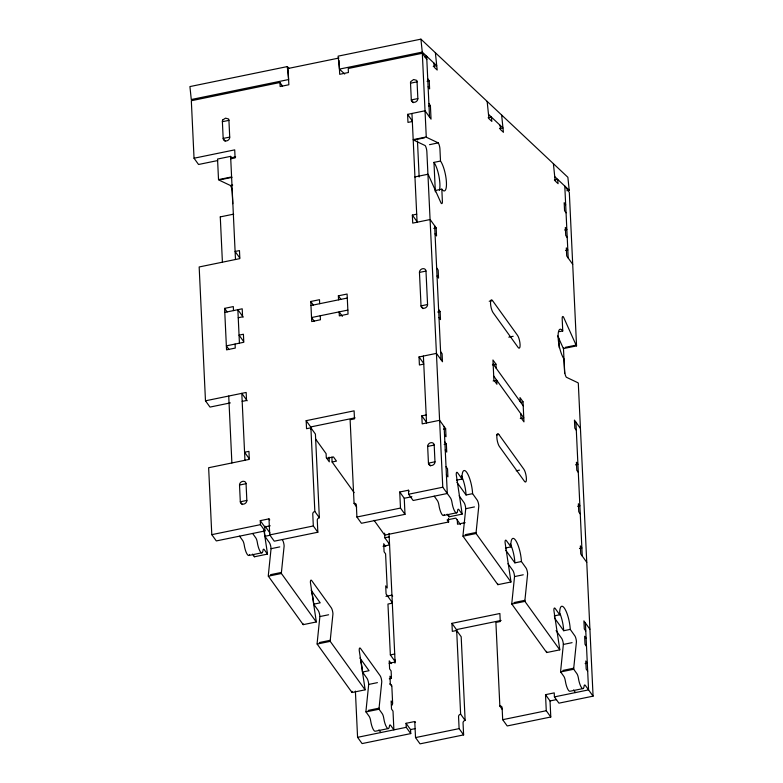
<?xml version="1.0" encoding="UTF-8"?>
<svg xmlns="http://www.w3.org/2000/svg" width="783" height="783" viewBox="0 0 783 783"><rect width="100%" height="100%" fill="white"/><g stroke="black" fill="none" stroke-linecap="round" stroke-linejoin="round"><path stroke-width="1.17" d="M264.204 530.385A16.149 4.277 78.4 0 1 264.86 536.316L269.362 542.59A4.61 1.223 78.4 0 1 271.055 548.687L268.344 575.114A4.62 1.223 78.4 0 0 268.344 576.18L303.207 624.648L316.283 621.966A4.61 1.223 78.4 0 0 316.166 620.733L310.411 582.532A4.61 1.223 78.4 0 1 311.722 580.604L331.258 607.765A4.61 1.223 78.4 0 1 332.951 613.872L330.24 640.298A4.61 1.223 78.4 0 0 330.23 641.365L365.103 689.833L352.027 692.515L317.154 644.047A4.61 1.223 78.4 0 1 317.164 642.99L319.875 616.554A4.61 1.223 78.4 0 0 318.182 610.456L313.68 604.182A16.149 4.277 78.4 0 0 311.663 592.105M316.283 621.966L281.41 573.499A4.62 1.223 78.4 0 1 281.42 572.432L284.131 546.005A4.61 1.223 78.4 0 0 282.438 539.898M360.483 659.971A16.149 4.277 78.4 0 1 362.49 672.049L367.002 678.323A4.61 1.223 78.4 0 1 368.695 684.43L365.984 710.856A4.6 1.214 78.4 0 0 365.974 711.913L369.145 716.318A4.61 1.223 78.4 0 1 370.692 720.967A9.23 2.447 78.4 0 0 375.439 731.205L388.515 728.513M392.459 702.86L391.128 701L391.51 709.036L393.007 711.121L393.888 729.864L390.727 725.459A4.61 1.223 78.4 0 0 389.591 725.401L389.112 727.691A9.23 2.447 78.4 0 1 384.287 720.996L383.504 716.925A4.61 1.223 78.4 0 0 382.221 713.636L379.05 709.232A4.6 1.214 78.4 0 1 379.06 708.165L381.771 681.739A4.61 1.223 78.4 0 0 380.078 675.641L360.542 648.471A4.61 1.223 78.4 0 0 359.231 650.399L364.986 688.6A4.62 1.223 78.4 0 1 365.103 689.833M459.151 495.825L464.035 502.608A4.61 1.223 78.4 0 1 465.728 508.715L463.017 535.141A4.62 1.223 78.4 0 0 463.007 536.208L497.871 584.676L510.947 581.994A4.61 1.223 78.4 0 0 510.829 580.751L505.074 542.56A4.61 1.223 78.4 0 1 506.386 540.632L510.898 546.896A16.149 4.277 78.4 0 1 515.498 540.162A16.149 4.277 78.4 0 1 521.419 561.528L526.205 568.243A4.61 1.223 78.4 0 1 527.615 573.9L524.913 600.326A4.61 1.223 78.4 0 0 524.904 601.383L559.767 649.861L546.691 652.542L511.828 604.075A4.61 1.223 78.4 0 1 511.837 603.008L514.539 576.582A4.61 1.223 78.4 0 0 512.855 570.474L507.971 563.691M510.947 581.994L476.084 533.517A4.62 1.223 78.4 0 1 476.093 532.46L478.795 506.033A4.61 1.223 78.4 0 0 477.385 500.376L472.599 493.662A16.149 4.277 78.4 0 0 466.678 472.296A16.149 4.277 78.4 0 0 462.078 479.03L456.626 480.155M556.087 630.589L561.665 638.351A4.61 1.223 78.4 0 1 563.359 644.448L560.657 670.874A4.61 1.223 78.4 0 0 560.648 671.941L563.819 676.346A4.61 1.223 78.4 0 1 565.091 679.644L565.884 683.706A9.23 2.447 78.4 0 0 570.112 691.223L583.188 688.541M355.394 691.086L357.577 737.322L362.079 743.586L410.752 733.593L406.24 727.329L406.054 723.306L414.765 721.525L415.528 737.586L420.031 743.85L463.614 734.904L463.047 722.856A2.31 1.918 -35.7 0 1 465.131 720.399L461.187 636.745L456.675 630.481L452.32 631.372L451.938 623.346L499.887 613.5L500.259 621.526L495.903 622.426L499.848 706.08A2.31 1.918 -35.7 0 1 502.118 707.636L502.686 719.685L507.198 725.949L550.782 717.003L546.27 710.729L545.516 694.678L554.227 692.886L554.423 696.899L558.925 703.163L593.074 696.156L585.39 685.477A4.61 1.223 78.4 0 0 584.098 686.192A9.23 2.447 78.4 0 1 581.515 687.601A9.23 2.447 78.4 0 1 578.431 678.313A4.61 1.223 78.4 0 0 576.885 673.664L573.724 669.259A4.61 1.223 78.4 0 1 573.724 668.193L576.435 641.766A4.61 1.223 78.4 0 0 575.025 636.109L570.239 629.395A16.149 4.277 78.4 0 0 564.318 608.029A16.149 4.277 78.4 0 0 559.718 614.772L554.266 615.888M287.263 66.594L189.926 86.58L191.277 99.529L288.604 79.543L287.263 66.594L289.015 68.238M566.843 190.719L569.212 190.23L567.871 177.281L420.921 39.15L338.109 56.151L339.45 69.11L344.696 74.042M338.931 58.04L288.085 68.483L288.849 84.75L280.138 86.541L279.952 82.518L191.326 100.723L194.037 158.225L198.549 164.489L217.694 160.554M339.45 69.11L422.262 52.099L436.728 65.703L433.244 66.418M426.823 59.557L422.321 53.283L348.229 68.503L348.415 72.516L339.695 74.307L339.039 60.369M424.494 56.689L426.666 56.249L429.534 117.058M222.392 121.698L228.93 120.357M410.527 83.194L417.065 81.853M427.058 81.285L429.231 80.835L429.613 88.87L428.105 86.786M229.713 137.094L223.184 138.434L225.122 141.126M417.848 98.589L411.31 99.93L410.498 82.704A2.555 2.124 -35.7 0 1 410.742 81.589L413.649 79.514L416.703 80.365A2.555 2.124 -35.7 0 1 417.036 81.363L417.848 98.589A3.465 2.868 -35.7 0 1 414.726 102.27A3.465 2.868 -35.7 0 1 411.31 99.93L413.316 102.71M428.653 105.959L430.405 105.597L431.041 119.143L425.032 110.785L407.591 114.367L407.972 122.402L412.328 121.502M194.037 158.225L234.714 149.866L235.096 157.902L230.74 158.792M232.13 158.45L230.623 156.365L217.547 159.047L218.516 179.62A4.62 1.223 78.4 0 0 218.946 180.051L230.505 185.551L232.678 185.101M230.848 157.853L235.634 156.874M488.122 117.763L491.391 117.088L491.841 121.404L488.944 118.683L487.153 101.418M218.516 179.62L231.592 176.929A4.62 1.223 78.4 0 0 232.013 177.359L221.119 179.601M415.166 177.261A4.61 1.223 78.4 0 0 414.941 176.919L428.017 174.237A4.61 1.223 78.4 0 1 428.458 175.001L441.083 203.12A4.61 1.223 78.4 0 0 442.405 201.887L441.827 189.153A16.149 4.277 78.4 0 0 446.427 182.41A16.149 4.277 78.4 0 0 440.506 161.044L439.938 148.995A4.61 1.223 78.4 0 0 438.245 142.888L426.686 137.387A4.62 1.223 78.4 0 1 426.265 136.956L413.189 139.638A4.62 1.223 78.4 0 0 413.61 140.069L425.169 145.579A4.61 1.223 78.4 0 1 426.862 151.677L442.777 487.222L450.46 497.9A4.61 1.223 78.4 0 1 452.006 502.549A9.23 2.447 78.4 0 0 455.089 511.837A9.23 2.447 78.4 0 0 457.673 510.428A4.61 1.223 78.4 0 1 458.955 509.713L462.127 514.128L449.05 516.809L447.152 514.167M413.61 140.069L424.503 137.837M499.485 128.686L502.97 127.972L488.504 114.367M429.524 144.679L438.245 142.888M435.358 191.864L433.968 162.384L440.506 161.044M222.411 262.197L220.277 216.891L233.354 214.209A4.639 1.233 78.4 0 1 233.677 214.757M435.289 190.494L441.827 189.153M554.364 180.021L557.633 179.346L558.083 183.672L555.186 180.951L553.395 163.676M435.045 233.833L436.542 235.928L436.17 227.892L430.161 219.534L412.719 223.116L412.347 215.09L416.703 214.19M433.792 228.382L436.17 227.892M564.67 229.996L566.853 229.546L565.346 227.462L565.727 235.487L567.235 237.582M235.076 344.06L235.262 348.073L226.551 349.864L224.594 308.375L233.305 306.584L233.5 310.597M224.78 312.388L242.211 308.805L242.593 316.841L238.238 317.732M419.453 272.415L425.981 271.075L427.567 304.528A3.465 2.868 -35.7 0 1 424.435 308.218A3.465 2.868 -35.7 0 1 421.029 305.869L419.453 272.415A3.465 2.868 -35.7 0 1 422.575 268.726A3.465 2.868 -35.7 0 1 425.981 271.075M320.247 315.755L320.443 319.767L311.722 321.559L310.773 301.484L319.493 299.693L319.679 303.706M338.569 299.83L338.373 295.817L347.094 294.026L348.044 314.1L339.323 315.892L339.137 311.879L342.357 316.352M565.639 250.443L567.812 250.002L566.315 247.908L566.696 255.943L572.706 264.302M310.998 305.497L347.319 298.039M347.887 310.078L311.565 317.536L314.237 321.255M427.567 304.528L421.029 305.869L423.026 308.659M489.228 301.24L492.497 300.564L517.543 335.388A6.92 1.83 78.4 0 1 520.078 344.549A6.92 1.83 78.4 0 1 518.111 347.437L493.065 312.613A6.92 1.83 78.4 0 1 490.52 303.461A6.92 1.83 78.4 0 1 492.497 300.574M437.736 312.035L440.115 311.546L440.496 319.581L438.989 317.487M508.823 337.179L513.178 336.289M239.618 257.744L235.106 251.48L239.471 250.589L239.843 258.615L199.166 266.964L205.479 400.808L246.156 392.459L246.537 400.485L242.182 401.385M423.769 364.095L419.414 364.995L419.032 356.96L436.464 353.378L442.483 361.736L442.101 353.71L440.594 351.616M559.473 331.649L562.742 330.974L562.165 318.231A4.61 1.223 78.4 0 1 563.486 316.998L576.112 345.127A4.629 1.223 78.4 0 0 576.552 345.89L563.476 348.572A4.629 1.223 78.4 0 1 563.036 347.809L557.692 335.907M230.329 402.902L209.991 407.082L205.479 400.808M565.218 347.358L576.112 345.127M492.39 364.907L495.962 364.173L496.148 368.186M493.153 380.969L496.716 380.235L496.911 384.247L493.897 380.068L492.957 359.994L495.962 364.173M249.082 458.515L244.58 452.241L248.935 451.351L249.317 459.376L208.64 467.735L211.792 534.652L216.304 540.926L264.967 530.933L260.465 524.659L260.269 520.646L268.99 518.855L269.744 534.916L274.256 541.19L317.839 532.234L317.272 520.186A2.31 1.918 -35.7 0 1 319.356 517.739L315.412 434.085L310.9 427.812L306.544 428.712L306.163 420.677L354.102 410.84L354.484 418.866L350.118 419.757L354.073 503.41L356.696 507.071M306.163 420.677L310.675 426.95L355.1 417.828M444.509 434.604L446.016 436.689L445.635 428.663L439.625 420.305L422.194 423.877L421.812 415.851L426.167 414.961M520.636 402.266L523.015 401.777L523.954 421.861L520.949 417.682L520.764 413.659M443.452 429.104L445.635 428.663M326.491 458.349L333.46 456.92L336.465 461.099L332.109 461.99L331.884 457.174M520.284 418.553L523.768 417.838L493.711 376.055M239.52 485.039L246.058 483.698L246.851 500.425A3.465 2.868 -35.7 0 1 243.728 504.115A3.465 2.868 -35.7 0 1 240.312 501.776L239.52 485.039A3.465 2.868 -35.9 0 1 242.652 481.359A3.465 2.868 -35.9 0 1 246.058 483.698M427.655 446.408L434.193 445.067L434.976 461.794A3.465 2.868 -35.7 0 1 431.854 465.484A3.465 2.868 -35.7 0 1 428.448 463.144L427.655 446.408A3.465 2.868 -35.7 0 1 430.777 442.728A3.465 2.868 -35.7 0 1 434.193 445.067M444.186 444.499L446.359 444.049L446.741 452.085L445.224 449.971M496.628 434.859L498.8 434.408L523.856 469.232A6.92 1.83 78.4 0 1 526.391 478.393A6.92 1.83 78.4 0 1 524.424 481.281L499.368 446.457A6.92 1.83 78.4 0 1 496.833 437.305A6.92 1.83 78.4 0 1 498.8 434.408M246.851 500.425L240.312 501.776L242.339 504.585M434.976 461.794L428.448 463.144L430.444 465.924M354.073 503.41A2.31 1.918 -35.7 0 1 356.343 504.976L356.911 517.015L361.423 523.289L404.997 514.333L400.495 508.069L399.731 492.008L408.452 490.217L409.206 491.264M516.222 470.798L519.491 470.133M211.792 534.652L260.465 524.659M408.452 490.217L408.638 494.23L442.777 487.222M260.269 520.646L264.781 526.91L270.223 525.794M399.731 492.008L404.243 498.272L411.868 496.706M575.544 464.848L577.923 464.358L576.425 462.273L576.797 470.299L578.304 472.394M269.744 534.916L313.327 525.97L317.839 532.234M356.911 517.015L400.495 508.069M264.86 536.316L270.301 535.2M456.939 482.328L466.061 495.003L472.599 493.662M271.055 548.687L279.776 546.896M465.728 508.715L474.439 506.924M249.014 555.441L262.09 552.749M443.677 515.459L456.753 512.777M252.488 554.139L254.387 556.782L267.463 554.1A4.61 1.223 78.4 0 0 267.346 552.867L263.93 530.179M448.463 518.385L448.63 521.997L384.707 535.122L374.049 520.294M384.619 533.154L384.835 537.794L389.19 536.903M465.131 522.662L457.507 524.228L457.282 519.501M383.034 546.27L389.572 544.929M577.707 506.298L579.88 505.857L578.383 503.763L578.754 511.798L580.262 513.883M270.526 574.673L281.42 572.432M465.19 534.691L476.093 532.46M268.344 576.18L281.41 573.499M463.007 536.208L476.084 533.517M505.446 548.022L510.898 546.896M579.489 548.501L581.867 548.012L580.369 545.927L580.741 553.953L586.761 562.311M313.68 604.182L320.208 602.841L311.096 590.167M505.759 550.195L514.881 562.869L521.419 561.528M385.96 596.352L391.94 595.119L392.694 596.166M319.875 616.554L328.596 614.772M514.539 576.582L523.259 574.791M392.322 603.155L387.957 604.045L390.355 654.911L394.867 661.175M319.347 642.54L330.24 640.298M514.01 602.567L524.913 600.326M317.154 644.047L330.23 641.365M511.828 604.075L524.904 601.383M451.938 623.346L456.45 629.61L501.12 620.439M390.355 654.911L394.72 654.011M389.112 663.27L395.092 662.046L389.034 533.419M362.49 672.049L369.028 670.708L359.916 658.033M554.579 618.061L563.701 630.736L570.239 629.395M389.288 678.783L391.461 678.332L391.118 670.972L389.611 668.878L389.229 660.852L391.236 663.641M368.695 684.43L377.416 682.639M563.359 644.448L572.079 642.657M585.136 663.583L587.309 663.142L585.792 661.028L586.173 669.064L587.681 671.148M368.167 710.406L379.06 708.165M562.83 670.434L573.724 668.193M365.974 711.913L379.05 709.232M560.648 671.941L573.724 669.259M357.577 737.322L406.24 727.329M554.423 696.899L588.562 689.892L585.4 622.965M406.054 723.306L410.556 729.58L414.921 728.679M545.516 694.678L550.028 700.942L556.566 699.601M415.528 737.586L459.112 728.63L463.614 734.904M502.686 719.685L546.27 710.729M554.736 176.625L569.212 190.23M565.688 204.794L564.181 202.699L564.563 210.735L566.06 212.819M427.733 78.75L429.231 80.835M428.898 103.513L430.405 105.597M407.591 114.367L412.103 120.641M580.448 428.467L574.438 420.109L574.81 428.144L576.317 430.229M412.347 215.09L416.85 221.354M436.65 267.962L438.157 270.057L438.539 278.082L437.031 275.998M523.015 401.777L520.01 397.598L520.196 401.62M493.143 364.007L523.201 405.8M279.952 82.518L282.526 86.101M438.607 309.461L440.115 311.546M419.032 356.96L423.544 363.224M589.912 629.238L583.903 620.88L584.284 628.906L585.782 631M444.861 441.964L446.359 444.049M586.134 638.36L584.627 636.266L585.009 644.301L586.526 646.406M338.373 295.817L340.957 299.4M421.812 415.851L426.324 422.115M462.078 479.03L457.566 472.766A4.61 1.223 78.4 0 0 456.254 474.694L462.009 512.885A4.6 1.214 78.4 0 1 462.127 514.128M559.718 614.772L555.206 608.499A4.61 1.223 78.4 0 0 553.894 610.427L559.649 648.627A4.61 1.223 78.4 0 1 559.767 649.861M446.016 466.707L447.533 468.811L447.905 476.847L446.408 474.752M310.773 301.484L313.357 305.067M460.521 524.62L455.843 518.111L447.122 519.902L448.63 521.997M434.213 496.177L437.384 500.582A4.61 1.223 78.4 0 1 438.93 505.231A9.23 2.447 78.4 0 0 441.563 513.805A9.23 2.447 78.4 0 0 444.274 514.637M573.587 689.931L575.485 692.573M408.638 494.23L413.15 500.503L447.289 493.496L444.137 426.569M243.2 317.135L237.856 309.706L239.432 343.16M224.594 308.375L227.168 311.957M315.49 438.891L326.1 453.641L326.286 457.654L329.291 461.833L329.066 457.106M332.109 461.99L354.141 492.624M243.562 341.398L239.05 335.134L243.415 334.233L243.787 342.269L226.356 345.851L229.028 349.561M384.835 537.794L389.347 544.068M385.716 546.524L383.709 543.735L384.091 551.77L385.588 553.855L387.203 587.984L385.696 585.899L386.078 593.925L392.087 602.284M499.848 706.08L502.353 709.564M247.144 400.779L241.8 393.35L244.952 460.277M310.9 427.812L314.844 511.465L319.356 517.739M456.675 630.481L460.629 714.135L465.131 720.399M391.461 678.332L389.963 676.238L390.335 684.273L391.676 686.133M268.99 518.855L269.744 519.902M414.765 721.525L415.519 722.562M265.085 526.196L269.988 533.027M252.625 533.468L255.787 537.872A4.61 1.223 78.4 0 1 257.333 542.521A9.23 2.447 78.4 0 0 260.416 551.809A9.23 2.447 78.4 0 0 263 550.4A4.61 1.223 78.4 0 1 264.292 549.695L267.463 554.1M239.549 536.149L242.72 540.554A4.61 1.223 78.4 0 1 244.257 545.203A9.23 2.447 78.4 0 0 246.89 553.787A9.23 2.447 78.4 0 0 249.601 554.618M378.913 729.903L380.822 732.545M501.629 115.023L503.42 132.288L500.523 129.567L500.073 125.251M435.387 52.755L437.178 70.02L434.281 67.299L433.841 62.983M420.921 39.15L422.262 52.099M576.552 345.89L569.31 192.354L564.797 186.09L568.194 258.028M593.074 696.156L578.304 383.161A4.62 1.223 78.4 0 0 577.883 382.73L566.324 377.23A4.61 1.223 78.4 0 1 564.631 371.122L564.063 359.084A16.149 4.277 78.4 0 1 558.142 337.718A16.149 4.277 78.4 0 1 562.742 330.974M575.936 422.203L582.249 556.047M563.447 347.897L564.651 373.403M558.768 337.982L559.219 347.701M550.028 700.942L550.782 717.003M456.45 629.61L456.558 631.91M459.112 728.63L458.544 716.582A2.31 1.918 -35.7 0 1 460.629 714.135M434.663 225.807L440.976 359.651M422.321 53.283L426.265 136.956M417.466 140.979L419.159 177.017M411.956 113.476L417.085 222.225M423.397 356.069L426.549 422.986M404.243 498.272L404.997 514.333M410.556 729.58L410.752 733.593M389.268 542.531L389.386 544.929M394.789 659.472L394.955 663.123M310.675 426.95L310.782 429.241M313.327 525.97L312.76 513.922A2.31 1.918 -35.7 0 1 314.844 511.465M264.781 526.91L264.967 530.933M230.623 156.365L235.487 259.516M232.766 203.697L232.199 191.659A4.61 1.223 78.4 0 0 230.505 185.551M228.724 396.041L231.885 462.959M546.573 651.309A4.61 1.223 78.4 0 1 546.691 652.542M497.802 583.756A4.61 1.223 78.4 0 1 497.871 584.676M448.943 515.576A4.6 1.214 78.4 0 1 449.05 516.809M461.451 475.858A16.149 4.277 78.4 0 1 466.061 495.003M559.943 613.49A16.149 4.277 78.4 0 1 563.701 630.736M510.271 543.725A16.149 4.277 78.4 0 1 514.881 562.869M433.968 162.384A16.149 4.277 78.4 0 1 438.94 176.185A16.149 4.277 78.4 0 1 439.4 190.249M391.774 705.414A3.465 2.868 -35.7 0 0 392.626 703.095L391.843 686.358A3.465 2.868 -35.7 0 0 389.64 683.99M220.277 216.891A4.639 1.233 78.4 0 1 220.493 217.234M303.129 623.738A4.61 1.223 78.4 0 1 303.207 624.648M351.91 691.281A4.62 1.223 78.4 0 1 351.949 691.604M351.978 691.918A4.62 1.223 78.4 0 1 352.027 692.515M254.348 556.175A4.61 1.223 78.4 0 1 254.387 556.782M222.754 119.956L222.617 120.22A2.555 2.124 -35.7 0 0 222.372 121.336L223.184 138.562A3.465 2.868 -35.7 0 0 226.59 140.901A3.465 2.868 -35.7 0 0 229.722 137.221L228.91 119.995A2.555 2.124 -35.7 0 0 228.567 118.996L225.524 118.145L222.754 119.956"/></g></svg>
